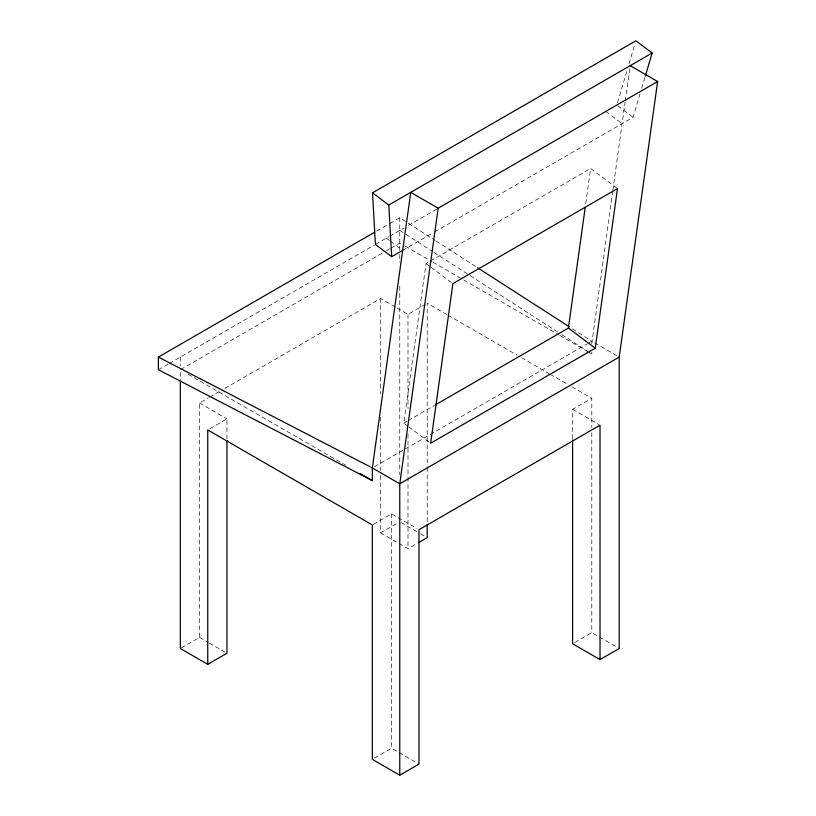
<?xml version="1.0" encoding="UTF-8"?>
<svg xmlns="http://www.w3.org/2000/svg" width="816" height="816" viewBox="0 0 816 816"><rect width="100%" height="100%" fill="white"/><g stroke="black" fill="none" stroke-linecap="round" stroke-linejoin="round"><path stroke-width="0.61" stroke-dasharray="4.08 3.06" d="M407.786 426.095L403.808 423.116L426.054 263.527L429.349 261.62M585.735 203.684L590.641 168.494L617.477 188.608M591.794 343.781L612.653 191.576M612.826 190.322L625.097 102.235M625.28 100.97L629.85 68.187M617.528 102.704L627.239 69.931M629.034 63.862L635.144 43.228M434.642 231.897L633.083 117.331L639.917 94.268M641.713 88.199L645.313 76.061M376.625 231.081L388.753 224.074M389.854 223.441L399.769 217.709L407.235 222.513M158.375 369.75L168.29 364.028M169.391 363.395L374.422 245.024M375.523 244.382L388.753 236.752M389.691 236.252L404.022 227.98M408.439 225.43L437.111 208.876M382.123 253.246L180.316 369.75L180.316 379.94M386.539 250.696L389.844 248.788M390.946 248.146L399.769 243.056L404.185 245.606M402.665 250.359L433.541 232.54M430.44 260.987L590.641 168.494M181.387 647.884L199.522 637.408L199.522 403.012L208.355 397.912M209.457 397.28L220.493 390.905M224.91 388.355L380.572 298.483L395.933 307.357M209.885 428.706L226.95 418.853L226.95 439.232M397.025 307.989L408 314.323L425.065 304.47M403.808 423.116L407.102 421.209M408.204 420.577L434.53 405.379M374.544 466.67L587.377 343.791M588.489 343.159L591.794 341.251L617.029 355.817M373.402 524.351L391.537 513.876L416.782 528.452M572.587 438.651L572.587 409.346L591.794 398.259L591.794 427.564M380.572 475.555L380.572 532.889L397.637 523.036M380.572 532.889L408 548.719L417.598 543.181M374.473 758.135L391.537 748.272L418.975 764.113M574.719 642.518L591.794 632.665L598.373 636.46M405.287 246.238L431.776 261.528M432.878 262.171L558.685 334.805M559.786 335.437L588.479 352.002M589.58 352.645L591.794 353.92L591.794 351.38M446.954 314.639L427.207 303.236L427.207 466.293M448.055 315.272L517.181 355.184M521.567 357.714L548.995 373.555M550.096 374.187L567.65 384.326M572.047 386.855L591.794 398.259M572.587 409.346L598.924 424.555M188.037 374.218L345.851 465.324M199.522 403.012L226.95 418.853M400.87 522.434L419.526 533.205M420.617 533.837L427.207 537.632M599.474 637.092L618.13 647.863M199.522 637.408L208.294 642.478M209.396 643.11L224.757 651.984M408.306 223.207L434.979 240.363M436.04 241.046L476.575 267.128M572.587 328.889L591.794 341.251M399.769 230.387L432.837 251.654M433.908 252.348L469.108 274.992M470.179 275.675L557.654 331.959M561.918 334.703L589.662 352.543M617.824 105.896L633.083 117.331M605.839 111.466L622.118 123.665M426.054 263.527L430.032 266.506M431.021 267.25L452.89 283.631M386.386 238.16L389.436 240.455M390.456 241.21L400.625 248.839M408.785 426.839L429.655 442.476M591.794 432.653L591.794 632.665M427.207 467.568L427.207 523.627M408 314.323L408 408.592M408 434.071L408 476.105M408 477.38L408 548.719M399.769 217.709L399.769 253.235M399.769 254.51L399.769 262.15M399.769 286.334L399.769 474.708M391.537 513.876L391.537 748.272M380.572 298.483L380.572 394.026M380.572 416.956L380.572 470.465M180.316 357.082L180.316 365.956"/><path stroke-width="1.22" d="M657.625 81.508L438.172 208.202L399.769 483.786L399.769 775.2L418.975 764.113L418.975 529.717L600.025 425.187L600.025 659.583L619.222 648.496L619.222 357.082L657.625 81.508L630.197 65.668M435.632 404.736L568.405 328.083L585.215 207.448M595.241 348.197L617.477 188.608L452.89 283.631L430.644 443.221L595.241 348.197L568.405 328.083M645.313 76.061L652.147 52.999L635.868 40.8L372.514 192.841L375.411 244.504L391.69 256.693L402.665 250.359M391.69 256.693L388.793 205.04L652.147 52.999M438.172 208.202L410.744 192.372L372.341 467.945L372.341 480.614L158.375 369.75L158.375 357.082L374.422 232.346M619.222 357.082L399.769 483.786L372.341 467.945L158.375 357.082M180.316 381.205L180.316 648.496L207.743 664.336L226.95 653.249L226.95 440.507M418.669 542.569L427.207 537.632L427.207 524.902M360.203 473.606L372.341 480.614M600.025 659.583L572.587 643.753L572.587 439.926M399.769 775.2L372.341 759.359L372.341 524.963L207.743 429.94L207.743 664.336M477.646 267.811L569.395 326.839M372.514 192.841L388.793 205.04"/></g></svg>
